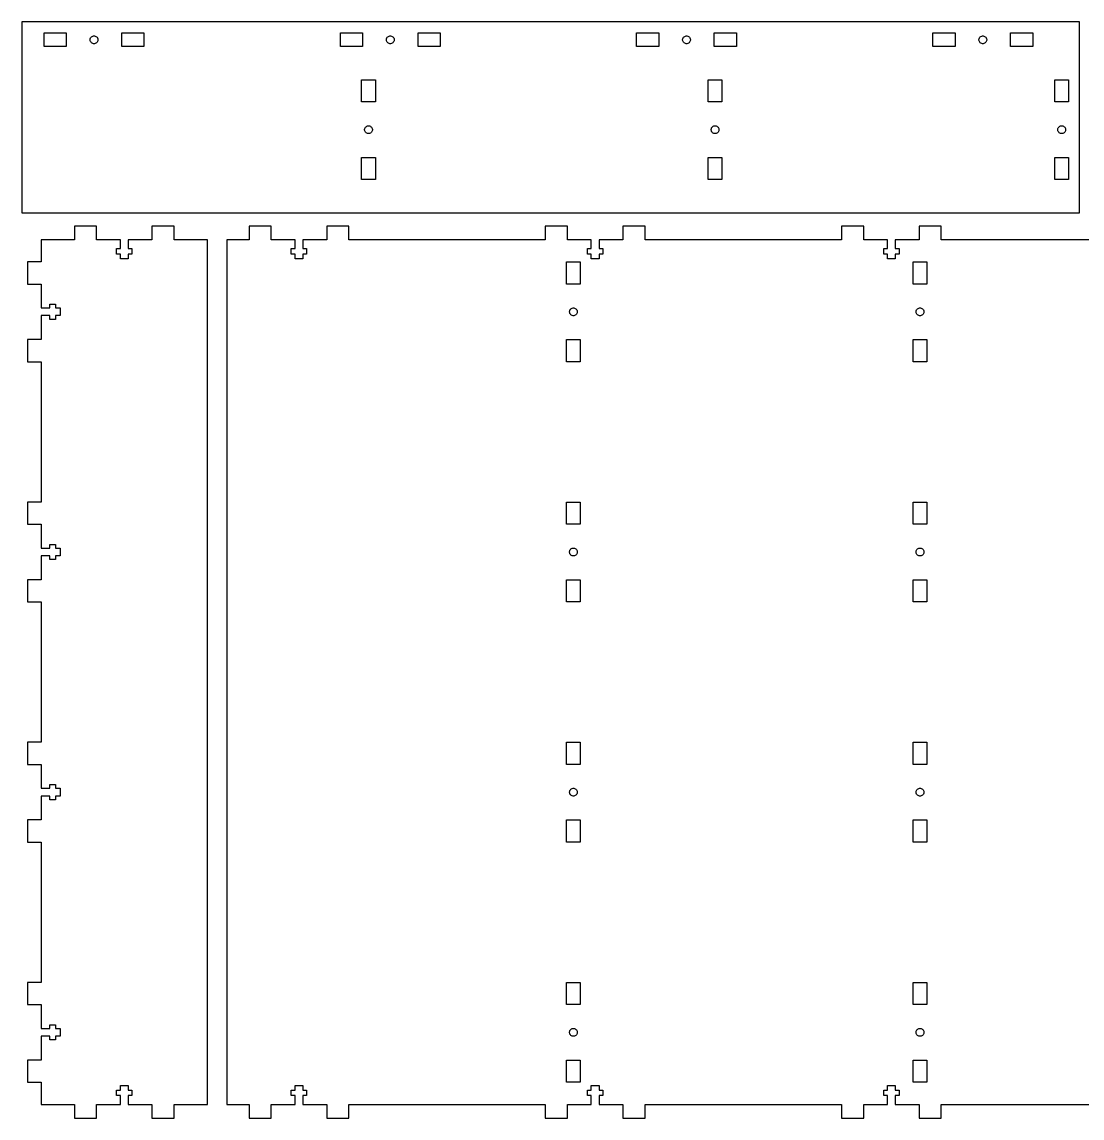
# Model space of a CAD drawing. Header units: metres. Extents: x 0 to 765, y 5 to 400.
# Drawn here: x 0 to 382.4, y 5 to 400.5 of the extents above; entities that cross this region are included whole.
import ezdxf

# ---------------------------------------------------------------- set-up
doc = ezdxf.new("R2010")
doc.units = ezdxf.units.M

msp = doc.modelspace()

# ---------------------------------------------------------------- linework, layer by layer
for p, q in [((381.45, 400.5), (0, 400.5)), ((0, 400.5), (0, 331.6)), ((381.45, 331.6), (381.45, 400.5)), ((8.00999, 391.575), (8.00999, 396.525)), ((8.00999, 396.525), (15.99, 396.525)), ((15.99, 396.525), (15.99, 391.575)), ((36.01, 391.575), (36.01, 396.525)), ((36.01, 396.525), (43.99, 396.525)), ((43.99, 396.525), (43.99, 391.575)), ((114.86, 391.575), (114.86, 396.525)), ((114.86, 396.525), (122.84, 396.525)), ((122.84, 396.525), (122.84, 391.575)), ((142.86, 391.575), (142.86, 396.525)), ((142.86, 396.525), (150.84, 396.525)), ((150.84, 396.525), (150.84, 391.575)), ((221.71, 391.575), (221.71, 396.525)), ((221.71, 396.525), (229.69, 396.525)), ((229.69, 396.525), (229.69, 391.575)), ((249.71, 391.575), (249.71, 396.525)), ((249.71, 396.525), (257.69, 396.525)), ((257.69, 396.525), (257.69, 391.575)), ((328.56, 391.575), (328.56, 396.525)), ((328.56, 396.525), (336.54, 396.525)), ((336.54, 396.525), (336.54, 391.575)), ((356.56, 391.575), (356.56, 396.525)), ((356.56, 396.525), (364.54, 396.525)), ((364.54, 396.525), (364.54, 391.575)), ((15.99, 391.575), (8.00999, 391.575)), ((24.6, 394.188), (24.6538, 394.458)), ((24.6, 393.912), (24.6, 394.188)), ((24.6538, 393.642), (24.6, 393.912)), ((24.6538, 394.458), (24.7593, 394.713)), ((24.7593, 393.387), (24.6538, 393.642)), ((24.7593, 394.713), (24.9125, 394.942)), ((24.9125, 393.158), (24.7593, 393.387)), ((24.9125, 394.942), (25.1075, 395.137)), ((25.1075, 392.963), (24.9125, 393.158)), ((25.1075, 395.137), (25.3368, 395.291)), ((25.3368, 392.809), (25.1075, 392.963)), ((25.3368, 395.291), (25.5916, 395.396)), ((25.5916, 392.704), (25.3368, 392.809)), ((25.5916, 395.396), (25.8621, 395.45)), ((25.8621, 392.65), (25.5916, 392.704)), ((25.8621, 395.45), (26.1379, 395.45)), ((26.1379, 392.65), (25.8621, 392.65)), ((26.1379, 395.45), (26.4084, 395.396)), ((26.4084, 392.704), (26.1379, 392.65)), ((26.4084, 395.396), (26.6631, 395.291)), ((26.6631, 392.809), (26.4084, 392.704)), ((26.6631, 395.291), (26.8924, 395.137)), ((26.8924, 392.963), (26.6631, 392.809)), ((26.8924, 395.137), (27.0874, 394.942)), ((27.0874, 393.158), (26.8924, 392.963)), ((27.0874, 394.942), (27.2407, 394.713)), ((27.2407, 393.387), (27.0874, 393.158)), ((27.2407, 394.713), (27.3462, 394.458)), ((27.3462, 393.642), (27.2407, 393.387)), ((27.3462, 394.458), (27.4, 394.188)), ((27.4, 393.912), (27.3462, 393.642)), ((27.4, 394.188), (27.4, 393.912)), ((43.99, 391.575), (36.01, 391.575)), ((122.84, 391.575), (114.86, 391.575)), ((131.45, 394.188), (131.504, 394.458)), ((131.45, 393.912), (131.45, 394.188)), ((131.504, 393.642), (131.45, 393.912)), ((131.504, 394.458), (131.609, 394.713)), ((131.609, 393.387), (131.504, 393.642)), ((131.609, 394.713), (131.763, 394.942)), ((131.763, 393.158), (131.609, 393.387)), ((131.763, 394.942), (131.958, 395.137)), ((131.958, 392.963), (131.763, 393.158)), ((131.958, 395.137), (132.187, 395.291)), ((132.187, 392.809), (131.958, 392.963)), ((132.187, 395.291), (132.442, 395.396)), ((132.442, 392.704), (132.187, 392.809)), ((132.442, 395.396), (132.712, 395.45)), ((132.712, 392.65), (132.442, 392.704)), ((132.712, 395.45), (132.988, 395.45)), ((132.988, 392.65), (132.712, 392.65)), ((132.988, 395.45), (133.258, 395.396)), ((133.258, 392.704), (132.988, 392.65)), ((133.258, 395.396), (133.513, 395.291)), ((133.513, 392.809), (133.258, 392.704)), ((133.513, 395.291), (133.742, 395.137)), ((133.742, 392.963), (133.513, 392.809)), ((133.742, 395.137), (133.937, 394.942)), ((133.937, 393.158), (133.742, 392.963)), ((133.937, 394.942), (134.091, 394.713)), ((134.091, 393.387), (133.937, 393.158)), ((134.091, 394.713), (134.196, 394.458)), ((134.196, 393.642), (134.091, 393.387)), ((134.196, 394.458), (134.25, 394.188)), ((134.25, 393.912), (134.196, 393.642)), ((134.25, 394.188), (134.25, 393.912)), ((150.84, 391.575), (142.86, 391.575)), ((229.69, 391.575), (221.71, 391.575)), ((238.3, 394.188), (238.354, 394.458)), ((238.3, 393.912), (238.3, 394.188)), ((238.354, 393.642), (238.3, 393.912)), ((238.354, 394.458), (238.459, 394.713)), ((238.459, 393.387), (238.354, 393.642)), ((238.459, 394.713), (238.613, 394.942)), ((238.613, 393.158), (238.459, 393.387)), ((238.613, 394.942), (238.808, 395.137)), ((238.808, 392.963), (238.613, 393.158)), ((238.808, 395.137), (239.037, 395.291)), ((239.037, 392.809), (238.808, 392.963)), ((239.037, 395.291), (239.292, 395.396)), ((239.292, 392.704), (239.037, 392.809)), ((239.292, 395.396), (239.562, 395.45)), ((239.562, 392.65), (239.292, 392.704)), ((239.562, 395.45), (239.838, 395.45)), ((239.838, 392.65), (239.562, 392.65)), ((239.838, 395.45), (240.108, 395.396)), ((240.108, 392.704), (239.838, 392.65)), ((240.108, 395.396), (240.363, 395.291)), ((240.363, 392.809), (240.108, 392.704)), ((240.363, 395.291), (240.592, 395.137)), ((240.592, 392.963), (240.363, 392.809)), ((240.592, 395.137), (240.787, 394.942)), ((240.787, 393.158), (240.592, 392.963)), ((240.787, 394.942), (240.941, 394.713)), ((240.941, 393.387), (240.787, 393.158)), ((240.941, 394.713), (241.046, 394.458)), ((241.046, 393.642), (240.941, 393.387)), ((241.046, 394.458), (241.1, 394.188)), ((241.1, 393.912), (241.046, 393.642)), ((241.1, 394.188), (241.1, 393.912)), ((257.69, 391.575), (249.71, 391.575)), ((336.54, 391.575), (328.56, 391.575)), ((345.15, 394.188), (345.204, 394.458)), ((345.15, 393.912), (345.15, 394.188)), ((345.204, 393.642), (345.15, 393.912)), ((345.204, 394.458), (345.309, 394.713)), ((345.309, 393.387), (345.204, 393.642)), ((345.309, 394.713), (345.463, 394.942)), ((345.463, 393.158), (345.309, 393.387)), ((345.463, 394.942), (345.658, 395.137)), ((345.658, 392.963), (345.463, 393.158)), ((345.658, 395.137), (345.887, 395.291)), ((345.887, 392.809), (345.658, 392.963)), ((345.887, 395.291), (346.142, 395.396)), ((346.142, 392.704), (345.887, 392.809)), ((346.142, 395.396), (346.412, 395.45)), ((346.412, 392.65), (346.142, 392.704)), ((346.412, 395.45), (346.688, 395.45)), ((346.688, 392.65), (346.412, 392.65)), ((346.688, 395.45), (346.958, 395.396)), ((346.958, 392.704), (346.688, 392.65)), ((346.958, 395.396), (347.213, 395.291)), ((347.213, 392.809), (346.958, 392.704)), ((347.213, 395.291), (347.442, 395.137)), ((347.442, 392.963), (347.213, 392.809)), ((347.442, 395.137), (347.637, 394.942)), ((347.637, 393.158), (347.442, 392.963)), ((347.637, 394.942), (347.791, 394.713)), ((347.791, 393.387), (347.637, 393.158)), ((347.791, 394.713), (347.896, 394.458)), ((347.896, 393.642), (347.791, 393.387)), ((347.896, 394.458), (347.95, 394.188)), ((347.95, 393.912), (347.896, 393.642)), ((347.95, 394.188), (347.95, 393.912)), ((364.54, 391.575), (356.56, 391.575)), ((122.525, 371.61), (122.525, 379.59)), ((122.525, 379.59), (127.475, 379.59)), ((127.475, 379.59), (127.475, 371.61)), ((247.525, 371.61), (247.525, 379.59)), ((247.525, 379.59), (252.475, 379.59)), ((252.475, 379.59), (252.475, 371.61)), ((372.525, 371.61), (372.525, 379.59)), ((372.525, 379.59), (377.475, 379.59)), ((377.475, 379.59), (377.475, 371.61)), ((127.475, 371.61), (122.525, 371.61)), ((252.475, 371.61), (247.525, 371.61)), ((377.475, 371.61), (372.525, 371.61)), ((123.6, 361.738), (123.654, 362.008)), ((123.6, 361.462), (123.6, 361.738)), ((123.654, 361.192), (123.6, 361.462)), ((123.654, 362.008), (123.759, 362.263)), ((123.759, 360.937), (123.654, 361.192)), ((123.759, 362.263), (123.913, 362.492)), ((123.913, 360.708), (123.759, 360.937)), ((123.913, 362.492), (124.108, 362.687)), ((124.108, 360.513), (123.913, 360.708)), ((124.108, 362.687), (124.337, 362.841)), ((124.337, 360.359), (124.108, 360.513)), ((124.337, 362.841), (124.592, 362.946)), ((124.592, 360.254), (124.337, 360.359)), ((124.592, 362.946), (124.862, 363)), ((124.862, 360.2), (124.592, 360.254)), ((124.862, 363), (125.138, 363)), ((125.138, 360.2), (124.862, 360.2)), ((125.138, 363), (125.408, 362.946)), ((125.408, 360.254), (125.138, 360.2)), ((125.408, 362.946), (125.663, 362.841)), ((125.663, 360.359), (125.408, 360.254)), ((125.663, 362.841), (125.892, 362.687)), ((125.892, 360.513), (125.663, 360.359)), ((125.892, 362.687), (126.087, 362.492)), ((126.087, 360.708), (125.892, 360.513)), ((126.087, 362.492), (126.241, 362.263)), ((126.241, 360.937), (126.087, 360.708)), ((126.241, 362.263), (126.346, 362.008)), ((126.346, 361.192), (126.241, 360.937)), ((126.346, 362.008), (126.4, 361.738)), ((126.4, 361.462), (126.346, 361.192)), ((126.4, 361.738), (126.4, 361.462)), ((248.6, 361.738), (248.654, 362.008)), ((248.6, 361.462), (248.6, 361.738)), ((248.654, 361.192), (248.6, 361.462)), ((248.654, 362.008), (248.759, 362.263)), ((248.759, 360.937), (248.654, 361.192)), ((248.759, 362.263), (248.913, 362.492)), ((248.913, 360.708), (248.759, 360.937)), ((248.913, 362.492), (249.108, 362.687)), ((249.108, 360.513), (248.913, 360.708)), ((249.108, 362.687), (249.337, 362.841)), ((249.337, 360.359), (249.108, 360.513)), ((249.337, 362.841), (249.592, 362.946)), ((249.592, 360.254), (249.337, 360.359)), ((249.592, 362.946), (249.862, 363)), ((249.862, 360.2), (249.592, 360.254)), ((249.862, 363), (250.138, 363)), ((250.138, 360.2), (249.862, 360.2)), ((250.138, 363), (250.408, 362.946)), ((250.408, 360.254), (250.138, 360.2)), ((250.408, 362.946), (250.663, 362.841)), ((250.663, 360.359), (250.408, 360.254)), ((250.663, 362.841), (250.892, 362.687)), ((250.892, 360.513), (250.663, 360.359)), ((250.892, 362.687), (251.087, 362.492)), ((251.087, 360.708), (250.892, 360.513)), ((251.087, 362.492), (251.241, 362.263)), ((251.241, 360.937), (251.087, 360.708)), ((251.241, 362.263), (251.346, 362.008)), ((251.346, 361.192), (251.241, 360.937)), ((251.346, 362.008), (251.4, 361.738)), ((251.4, 361.462), (251.346, 361.192)), ((251.4, 361.738), (251.4, 361.462)), ((373.6, 361.738), (373.654, 362.008)), ((373.6, 361.462), (373.6, 361.738)), ((373.654, 361.192), (373.6, 361.462)), ((373.654, 362.008), (373.759, 362.263)), ((373.759, 360.937), (373.654, 361.192)), ((373.759, 362.263), (373.913, 362.492)), ((373.913, 360.708), (373.759, 360.937)), ((373.913, 362.492), (374.108, 362.687)), ((374.108, 360.513), (373.913, 360.708)), ((374.108, 362.687), (374.337, 362.841)), ((374.337, 360.359), (374.108, 360.513)), ((374.337, 362.841), (374.592, 362.946)), ((374.592, 360.254), (374.337, 360.359)), ((374.592, 362.946), (374.862, 363)), ((374.862, 360.2), (374.592, 360.254)), ((374.862, 363), (375.138, 363)), ((375.138, 360.2), (374.862, 360.2)), ((375.138, 363), (375.408, 362.946)), ((375.408, 360.254), (375.138, 360.2)), ((375.408, 362.946), (375.663, 362.841)), ((375.663, 360.359), (375.408, 360.254)), ((375.663, 362.841), (375.892, 362.687)), ((375.892, 360.513), (375.663, 360.359)), ((375.892, 362.687), (376.087, 362.492)), ((376.087, 360.708), (375.892, 360.513)), ((376.087, 362.492), (376.241, 362.263)), ((376.241, 360.937), (376.087, 360.708)), ((376.241, 362.263), (376.346, 362.008)), ((376.346, 361.192), (376.241, 360.937)), ((376.346, 362.008), (376.4, 361.738)), ((376.4, 361.462), (376.346, 361.192)), ((376.4, 361.738), (376.4, 361.462)), ((122.525, 343.61), (122.525, 351.59)), ((122.525, 351.59), (127.475, 351.59)), ((127.475, 351.59), (127.475, 343.61)), ((247.525, 343.61), (247.525, 351.59)), ((247.525, 351.59), (252.475, 351.59)), ((252.475, 351.59), (252.475, 343.61)), ((372.525, 343.61), (372.525, 351.59)), ((372.525, 351.59), (377.475, 351.59)), ((377.475, 351.59), (377.475, 343.61)), ((127.475, 343.61), (122.525, 343.61)), ((252.475, 343.61), (247.525, 343.61)), ((377.475, 343.61), (372.525, 343.61)), ((0, 331.6), (381.45, 331.6)), ((26.89, 326.825), (18.91, 326.825)), ((18.91, 326.825), (18.91, 321.9)), ((26.89, 321.9), (26.89, 326.825)), ((54.89, 326.825), (46.91, 326.825)), ((46.91, 326.825), (46.91, 321.9)), ((54.89, 321.9), (54.89, 326.825)), ((89.89, 326.825), (81.91, 326.825)), ((81.91, 326.825), (81.91, 321.9)), ((89.89, 321.9), (89.89, 326.825)), ((117.89, 326.825), (109.91, 326.825)), ((109.91, 326.825), (109.91, 321.9)), ((117.89, 321.9), (117.89, 326.825)), ((196.74, 326.825), (188.76, 326.825)), ((188.76, 326.825), (188.76, 321.9)), ((196.74, 321.9), (196.74, 326.825)), ((224.74, 326.825), (216.76, 326.825)), ((216.76, 326.825), (216.76, 321.9)), ((224.74, 321.9), (224.74, 326.825)), ((303.59, 326.825), (295.61, 326.825)), ((295.61, 326.825), (295.61, 321.9)), ((303.59, 321.9), (303.59, 326.825)), ((331.59, 326.825), (323.61, 326.825)), ((323.61, 326.825), (323.61, 321.9)), ((331.59, 321.9), (331.59, 326.825)), ((18.91, 321.9), (6.89999, 321.9)), ((6.89999, 321.9), (6.89999, 313.89)), ((35.51, 321.9), (26.89, 321.9)), ((35.51, 318.71), (35.51, 321.9)), ((46.91, 321.9), (38.29, 321.9)), ((38.29, 321.9), (38.29, 318.71)), ((66.9, 321.9), (54.89, 321.9)), ((66.9, 9.89999), (66.9, 321.9)), ((81.91, 321.9), (73.9, 321.9)), ((73.9, 321.9), (73.9, 9.90001)), ((98.51, 321.9), (89.89, 321.9)), ((98.51, 318.71), (98.51, 321.9)), ((109.91, 321.9), (101.29, 321.9)), ((101.29, 321.9), (101.29, 318.71)), ((188.76, 321.9), (117.89, 321.9)), ((205.36, 321.9), (196.74, 321.9)), ((205.36, 318.71), (205.36, 321.9)), ((216.76, 321.9), (208.14, 321.9)), ((208.14, 321.9), (208.14, 318.71)), ((295.61, 321.9), (224.74, 321.9)), ((312.21, 321.9), (303.59, 321.9)), ((312.21, 318.71), (312.21, 321.9)), ((323.61, 321.9), (314.99, 321.9)), ((314.99, 321.9), (314.99, 318.71)), ((402.46, 321.9), (331.59, 321.9)), ((34.16, 316.72), (34.16, 318.71)), ((34.16, 318.71), (35.51, 318.71)), ((35.51, 316.72), (34.16, 316.72)), ((35.51, 315.05), (35.51, 316.72)), ((38.29, 318.71), (39.64, 318.71)), ((39.64, 316.72), (38.29, 316.72)), ((38.29, 316.72), (38.29, 315.05)), ((39.64, 318.71), (39.64, 316.72)), ((97.16, 316.72), (97.16, 318.71)), ((97.16, 318.71), (98.51, 318.71)), ((98.51, 316.72), (97.16, 316.72)), ((98.51, 315.05), (98.51, 316.72)), ((101.29, 318.71), (102.64, 318.71)), ((102.64, 316.72), (101.29, 316.72)), ((101.29, 316.72), (101.29, 315.05)), ((102.64, 318.71), (102.64, 316.72)), ((204.01, 316.72), (204.01, 318.71)), ((204.01, 318.71), (205.36, 318.71)), ((205.36, 316.72), (204.01, 316.72)), ((205.36, 315.05), (205.36, 316.72)), ((208.14, 318.71), (209.49, 318.71)), ((209.49, 316.72), (208.14, 316.72)), ((208.14, 316.72), (208.14, 315.05)), ((209.49, 318.71), (209.49, 316.72)), ((310.86, 316.72), (310.86, 318.71)), ((310.86, 318.71), (312.21, 318.71)), ((312.21, 316.72), (310.86, 316.72)), ((312.21, 315.05), (312.21, 316.72)), ((314.99, 318.71), (316.34, 318.71)), ((316.34, 316.72), (314.99, 316.72)), ((314.99, 316.72), (314.99, 315.05)), ((316.34, 318.71), (316.34, 316.72)), ((6.89999, 313.89), (1.97501, 313.89)), ((1.97501, 313.89), (1.97501, 305.91)), ((38.29, 315.05), (35.51, 315.05)), ((101.29, 315.05), (98.51, 315.05)), ((196.425, 305.91), (196.425, 313.89)), ((196.425, 313.89), (201.375, 313.89)), ((201.375, 313.89), (201.375, 305.91)), ((208.14, 315.05), (205.36, 315.05)), ((314.99, 315.05), (312.21, 315.05)), ((321.425, 305.91), (321.425, 313.89)), ((321.425, 313.89), (326.375, 313.89)), ((326.375, 313.89), (326.375, 305.91)), ((1.97501, 305.91), (6.89999, 305.91)), ((6.89999, 305.91), (6.89999, 297.29)), ((201.375, 305.91), (196.425, 305.91)), ((326.375, 305.91), (321.425, 305.91)), ((6.89999, 297.29), (10.09, 297.29)), ((10.09, 297.29), (10.09, 298.64)), ((10.09, 298.64), (12.08, 298.64)), ((12.08, 298.64), (12.08, 297.29)), ((12.08, 297.29), (13.75, 297.29)), ((13.75, 297.29), (13.75, 294.51)), ((197.659, 296.563), (197.813, 296.792)), ((197.813, 296.792), (198.008, 296.987)), ((198.008, 296.987), (198.237, 297.141)), ((198.237, 297.141), (198.492, 297.246)), ((198.492, 297.246), (198.762, 297.3)), ((198.762, 297.3), (199.038, 297.3)), ((199.038, 297.3), (199.308, 297.246)), ((199.308, 297.246), (199.563, 297.141)), ((199.563, 297.141), (199.792, 296.987)), ((199.792, 296.987), (199.987, 296.792)), ((199.987, 296.792), (200.141, 296.563)), ((322.659, 296.563), (322.813, 296.792)), ((322.813, 296.792), (323.008, 296.987)), ((323.008, 296.987), (323.237, 297.141)), ((323.237, 297.141), (323.492, 297.246)), ((323.492, 297.246), (323.762, 297.3)), ((323.762, 297.3), (324.038, 297.3)), ((324.038, 297.3), (324.308, 297.246)), ((324.308, 297.246), (324.563, 297.141)), ((324.563, 297.141), (324.792, 296.987)), ((324.792, 296.987), (324.987, 296.792)), ((324.987, 296.792), (325.141, 296.563)), ((10.09, 294.51), (6.89999, 294.51)), ((6.89999, 294.51), (6.89999, 285.89)), ((10.09, 293.16), (10.09, 294.51)), ((12.08, 293.16), (10.09, 293.16)), ((13.75, 294.51), (12.08, 294.51)), ((12.08, 294.51), (12.08, 293.16)), ((197.5, 296.038), (197.554, 296.308)), ((197.5, 295.762), (197.5, 296.038)), ((197.554, 295.492), (197.5, 295.762)), ((197.554, 296.308), (197.659, 296.563)), ((197.659, 295.237), (197.554, 295.492)), ((197.813, 295.008), (197.659, 295.237)), ((198.008, 294.813), (197.813, 295.008)), ((198.237, 294.659), (198.008, 294.813)), ((198.492, 294.554), (198.237, 294.659)), ((198.762, 294.5), (198.492, 294.554)), ((199.038, 294.5), (198.762, 294.5)), ((199.308, 294.554), (199.038, 294.5)), ((199.563, 294.659), (199.308, 294.554)), ((199.792, 294.813), (199.563, 294.659)), ((199.987, 295.008), (199.792, 294.813)), ((200.141, 295.237), (199.987, 295.008)), ((200.141, 296.563), (200.246, 296.308)), ((200.246, 295.492), (200.141, 295.237)), ((200.246, 296.308), (200.3, 296.038)), ((200.3, 295.762), (200.246, 295.492)), ((200.3, 296.038), (200.3, 295.762)), ((322.5, 296.038), (322.554, 296.308)), ((322.5, 295.762), (322.5, 296.038)), ((322.554, 295.492), (322.5, 295.762)), ((322.554, 296.308), (322.659, 296.563)), ((322.659, 295.237), (322.554, 295.492)), ((322.813, 295.008), (322.659, 295.237)), ((323.008, 294.813), (322.813, 295.008)), ((323.237, 294.659), (323.008, 294.813)), ((323.492, 294.554), (323.237, 294.659)), ((323.762, 294.5), (323.492, 294.554)), ((324.038, 294.5), (323.762, 294.5)), ((324.308, 294.554), (324.038, 294.5)), ((324.563, 294.659), (324.308, 294.554)), ((324.792, 294.813), (324.563, 294.659)), ((324.987, 295.008), (324.792, 294.813)), ((325.141, 295.237), (324.987, 295.008)), ((325.141, 296.563), (325.246, 296.308)), ((325.246, 295.492), (325.141, 295.237)), ((325.246, 296.308), (325.3, 296.038)), ((325.3, 295.762), (325.246, 295.492)), ((325.3, 296.038), (325.3, 295.762)), ((6.89999, 285.89), (1.97501, 285.89)), ((1.97501, 285.89), (1.97501, 277.91)), ((196.425, 277.91), (196.425, 285.89)), ((196.425, 285.89), (201.375, 285.89)), ((201.375, 285.89), (201.375, 277.91)), ((321.425, 277.91), (321.425, 285.89)), ((321.425, 285.89), (326.375, 285.89)), ((326.375, 285.89), (326.375, 277.91)), ((1.97501, 277.91), (6.89999, 277.91)), ((6.89999, 277.91), (6.89999, 227.223)), ((201.375, 277.91), (196.425, 277.91)), ((326.375, 277.91), (321.425, 277.91)), ((6.89999, 227.223), (1.97501, 227.223)), ((1.97501, 227.223), (1.97501, 219.243)), ((196.425, 219.243), (196.425, 227.223)), ((196.425, 227.223), (201.375, 227.223)), ((201.375, 227.223), (201.375, 219.243)), ((321.425, 219.243), (321.425, 227.223)), ((321.425, 227.223), (326.375, 227.223)), ((326.375, 227.223), (326.375, 219.243)), ((1.97501, 219.243), (6.89999, 219.243)), ((6.89999, 219.243), (6.89999, 210.623)), ((201.375, 219.243), (196.425, 219.243)), ((326.375, 219.243), (321.425, 219.243)), ((6.89999, 210.623), (10.09, 210.623)), ((10.09, 210.623), (10.09, 211.973)), ((10.09, 211.973), (12.08, 211.973)), ((12.08, 211.973), (12.08, 210.623)), ((12.08, 210.623), (13.75, 210.623)), ((13.75, 210.623), (13.75, 207.843)), ((197.5, 209.371), (197.554, 209.642)), ((197.554, 209.642), (197.659, 209.896)), ((197.659, 209.896), (197.813, 210.126)), ((197.813, 210.126), (198.008, 210.321)), ((198.008, 210.321), (198.237, 210.474)), ((198.237, 210.474), (198.492, 210.58)), ((198.492, 210.58), (198.762, 210.633)), ((198.762, 210.633), (199.038, 210.633)), ((199.038, 210.633), (199.308, 210.58)), ((199.308, 210.58), (199.563, 210.474)), ((199.563, 210.474), (199.792, 210.321)), ((199.792, 210.321), (199.987, 210.126)), ((199.987, 210.126), (200.141, 209.896)), ((200.141, 209.896), (200.246, 209.642)), ((200.246, 209.642), (200.3, 209.371)), ((322.5, 209.371), (322.554, 209.642)), ((322.554, 209.642), (322.659, 209.896)), ((322.659, 209.896), (322.813, 210.126)), ((322.813, 210.126), (323.008, 210.321)), ((323.008, 210.321), (323.237, 210.474)), ((323.237, 210.474), (323.492, 210.579)), ((323.492, 210.579), (323.762, 210.633)), ((323.762, 210.633), (324.038, 210.633)), ((324.038, 210.633), (324.308, 210.579)), ((324.308, 210.579), (324.563, 210.474)), ((324.563, 210.474), (324.792, 210.321)), ((324.792, 210.321), (324.987, 210.126)), ((324.987, 210.126), (325.141, 209.896)), ((325.141, 209.896), (325.246, 209.642)), ((325.246, 209.642), (325.3, 209.371)), ((10.09, 207.843), (6.89999, 207.843)), ((6.89999, 207.843), (6.89999, 199.223)), ((10.09, 206.493), (10.09, 207.843)), ((12.08, 206.493), (10.09, 206.493)), ((13.75, 207.843), (12.08, 207.843)), ((12.08, 207.843), (12.08, 206.493)), ((197.5, 209.095), (197.5, 209.371)), ((197.554, 208.825), (197.5, 209.095)), ((197.659, 208.57), (197.554, 208.825)), ((197.813, 208.341), (197.659, 208.57)), ((198.008, 208.146), (197.813, 208.341)), ((198.237, 207.993), (198.008, 208.146)), ((198.492, 207.887), (198.237, 207.993)), ((198.762, 207.833), (198.492, 207.887)), ((199.038, 207.833), (198.762, 207.833)), ((199.308, 207.887), (199.038, 207.833)), ((199.563, 207.993), (199.308, 207.887)), ((199.792, 208.146), (199.563, 207.993)), ((199.987, 208.341), (199.792, 208.146)), ((200.141, 208.57), (199.987, 208.341)), ((200.246, 208.825), (200.141, 208.57)), ((200.3, 209.095), (200.246, 208.825)), ((200.3, 209.371), (200.3, 209.095)), ((322.5, 209.095), (322.5, 209.371)), ((322.554, 208.825), (322.5, 209.095)), ((322.659, 208.57), (322.554, 208.825)), ((322.813, 208.341), (322.659, 208.57)), ((323.008, 208.146), (322.813, 208.341)), ((323.237, 207.993), (323.008, 208.146)), ((323.492, 207.887), (323.237, 207.993)), ((323.762, 207.833), (323.492, 207.887)), ((324.038, 207.833), (323.762, 207.833)), ((324.308, 207.887), (324.038, 207.833)), ((324.563, 207.993), (324.308, 207.887)), ((324.792, 208.146), (324.563, 207.993)), ((324.987, 208.341), (324.792, 208.146)), ((325.141, 208.57), (324.987, 208.341)), ((325.246, 208.825), (325.141, 208.57)), ((325.3, 209.095), (325.246, 208.825)), ((325.3, 209.371), (325.3, 209.095)), ((6.89999, 199.223), (1.97501, 199.223)), ((1.97501, 199.223), (1.97501, 191.243)), ((196.425, 191.243), (196.425, 199.223)), ((196.425, 199.223), (201.375, 199.223)), ((201.375, 199.223), (201.375, 191.243)), ((321.425, 191.243), (321.425, 199.223)), ((321.425, 199.223), (326.375, 199.223)), ((326.375, 199.223), (326.375, 191.243)), ((1.97501, 191.243), (6.89999, 191.243)), ((6.89999, 191.243), (6.89999, 140.557)), ((201.375, 191.243), (196.425, 191.243)), ((326.375, 191.243), (321.425, 191.243)), ((6.89999, 140.557), (1.97501, 140.557)), ((1.97501, 140.557), (1.97501, 132.577)), ((196.425, 132.577), (196.425, 140.557)), ((196.425, 140.557), (201.375, 140.557)), ((201.375, 140.557), (201.375, 132.577)), ((321.425, 132.577), (321.425, 140.557)), ((321.425, 140.557), (326.375, 140.557)), ((326.375, 140.557), (326.375, 132.577)), ((1.97501, 132.577), (6.89999, 132.577)), ((6.89999, 132.577), (6.89999, 123.957)), ((201.375, 132.577), (196.425, 132.577)), ((326.375, 132.577), (321.425, 132.577)), ((6.89999, 123.957), (10.09, 123.957)), ((10.09, 123.957), (10.09, 125.307)), ((10.09, 125.307), (12.08, 125.307)), ((12.08, 125.307), (12.08, 123.957)), ((12.08, 123.957), (13.75, 123.957)), ((13.75, 123.957), (13.75, 121.177)), ((197.5, 122.705), (197.554, 122.975)), ((197.5, 122.429), (197.5, 122.705)), ((197.554, 122.975), (197.659, 123.23)), ((197.659, 123.23), (197.813, 123.459)), ((197.813, 123.459), (198.008, 123.654)), ((198.008, 123.654), (198.237, 123.807)), ((198.237, 123.807), (198.492, 123.913)), ((198.492, 123.913), (198.762, 123.967)), ((198.762, 123.967), (199.038, 123.967)), ((199.038, 123.967), (199.308, 123.913)), ((199.308, 123.913), (199.563, 123.807)), ((199.563, 123.807), (199.792, 123.654)), ((199.792, 123.654), (199.987, 123.459)), ((199.987, 123.459), (200.141, 123.23)), ((200.141, 123.23), (200.246, 122.975)), ((200.246, 122.975), (200.3, 122.705)), ((200.3, 122.705), (200.3, 122.429)), ((322.5, 122.705), (322.554, 122.975)), ((322.5, 122.429), (322.5, 122.705)), ((322.554, 122.975), (322.659, 123.23)), ((322.659, 123.23), (322.813, 123.459)), ((322.813, 123.459), (323.008, 123.654)), ((323.008, 123.654), (323.237, 123.807)), ((323.237, 123.807), (323.492, 123.913)), ((323.492, 123.913), (323.762, 123.967)), ((323.762, 123.967), (324.038, 123.967)), ((324.038, 123.967), (324.308, 123.913)), ((324.308, 123.913), (324.563, 123.807)), ((324.563, 123.807), (324.792, 123.654)), ((324.792, 123.654), (324.987, 123.459)), ((324.987, 123.459), (325.141, 123.23)), ((325.141, 123.23), (325.246, 122.975)), ((325.246, 122.975), (325.3, 122.705)), ((325.3, 122.705), (325.3, 122.429)), ((10.09, 121.177), (6.89999, 121.177)), ((6.89999, 121.177), (6.89999, 112.557)), ((10.09, 119.827), (10.09, 121.177)), ((12.08, 119.827), (10.09, 119.827)), ((13.75, 121.177), (12.08, 121.177)), ((12.08, 121.177), (12.08, 119.827)), ((197.554, 122.158), (197.5, 122.429)), ((197.659, 121.904), (197.554, 122.158)), ((197.813, 121.674), (197.659, 121.904)), ((198.008, 121.479), (197.813, 121.674)), ((198.237, 121.326), (198.008, 121.479)), ((198.492, 121.22), (198.237, 121.326)), ((198.762, 121.167), (198.492, 121.22)), ((199.038, 121.167), (198.762, 121.167)), ((199.308, 121.22), (199.038, 121.167)), ((199.563, 121.326), (199.308, 121.22)), ((199.792, 121.479), (199.563, 121.326)), ((199.987, 121.674), (199.792, 121.479)), ((200.141, 121.904), (199.987, 121.674)), ((200.246, 122.158), (200.141, 121.904)), ((200.3, 122.429), (200.246, 122.158)), ((322.554, 122.158), (322.5, 122.429)), ((322.659, 121.903), (322.554, 122.158)), ((322.813, 121.674), (322.659, 121.903)), ((323.008, 121.479), (322.813, 121.674)), ((323.237, 121.326), (323.008, 121.479)), ((323.492, 121.22), (323.237, 121.326)), ((323.762, 121.167), (323.492, 121.22)), ((324.038, 121.167), (323.762, 121.167)), ((324.308, 121.22), (324.038, 121.167)), ((324.563, 121.326), (324.308, 121.22)), ((324.792, 121.479), (324.563, 121.326)), ((324.987, 121.674), (324.792, 121.479)), ((325.141, 121.903), (324.987, 121.674)), ((325.246, 122.158), (325.141, 121.903)), ((325.3, 122.429), (325.246, 122.158)), ((6.89999, 112.557), (1.97501, 112.557)), ((1.97501, 112.557), (1.97501, 104.577)), ((196.425, 104.577), (196.425, 112.557)), ((196.425, 112.557), (201.375, 112.557)), ((201.375, 112.557), (201.375, 104.577)), ((321.425, 104.577), (321.425, 112.557)), ((321.425, 112.557), (326.375, 112.557)), ((326.375, 112.557), (326.375, 104.577)), ((1.97501, 104.577), (6.89999, 104.577)), ((6.89999, 104.577), (6.89999, 53.89)), ((201.375, 104.577), (196.425, 104.577)), ((326.375, 104.577), (321.425, 104.577)), ((6.89999, 53.89), (1.97501, 53.89)), ((1.97501, 53.89), (1.97501, 45.91)), ((196.425, 45.91), (196.425, 53.89)), ((196.425, 53.89), (201.375, 53.89)), ((201.375, 53.89), (201.375, 45.91)), ((321.425, 45.91), (321.425, 53.89)), ((321.425, 53.89), (326.375, 53.89)), ((326.375, 53.89), (326.375, 45.91)), ((1.97501, 45.91), (6.89999, 45.91)), ((6.89999, 45.91), (6.89999, 37.29)), ((201.375, 45.91), (196.425, 45.91)), ((326.375, 45.91), (321.425, 45.91)), ((6.89999, 37.29), (10.09, 37.29)), ((10.09, 37.29), (10.09, 38.64)), ((10.09, 38.64), (12.08, 38.64)), ((12.08, 38.64), (12.08, 37.29)), ((12.08, 37.29), (13.75, 37.29)), ((13.75, 37.29), (13.75, 34.51)), ((197.5, 36.0379), (197.554, 36.3083)), ((197.5, 35.7621), (197.5, 36.0379)), ((197.554, 35.4916), (197.5, 35.7621)), ((197.554, 36.3083), (197.659, 36.5631)), ((197.659, 36.5631), (197.813, 36.7924)), ((197.813, 36.7924), (198.008, 36.9874)), ((198.008, 36.9874), (198.237, 37.1407)), ((198.237, 37.1407), (198.492, 37.2462)), ((198.492, 37.2462), (198.762, 37.3)), ((198.762, 37.3), (199.038, 37.3)), ((199.038, 37.3), (199.308, 37.2462)), ((199.308, 37.2462), (199.563, 37.1407)), ((199.563, 37.1407), (199.792, 36.9874)), ((199.792, 36.9874), (199.987, 36.7924)), ((199.987, 36.7924), (200.141, 36.5631)), ((200.141, 36.5631), (200.246, 36.3083)), ((200.246, 36.3083), (200.3, 36.0379)), ((200.3, 35.7621), (200.246, 35.4916)), ((200.3, 36.0379), (200.3, 35.7621)), ((322.5, 36.0379), (322.554, 36.3083)), ((322.5, 35.7621), (322.5, 36.0379)), ((322.554, 35.4916), (322.5, 35.7621)), ((322.554, 36.3083), (322.659, 36.5631)), ((322.659, 36.5631), (322.813, 36.7924)), ((322.813, 36.7924), (323.008, 36.9874)), ((323.008, 36.9874), (323.237, 37.1407)), ((323.237, 37.1407), (323.492, 37.2462)), ((323.492, 37.2462), (323.762, 37.3)), ((323.762, 37.3), (324.038, 37.3)), ((324.038, 37.3), (324.308, 37.2462)), ((324.308, 37.2462), (324.563, 37.1407)), ((324.563, 37.1407), (324.792, 36.9874)), ((324.792, 36.9874), (324.987, 36.7924)), ((324.987, 36.7924), (325.141, 36.5631)), ((325.141, 36.5631), (325.246, 36.3083)), ((325.246, 36.3083), (325.3, 36.0379)), ((325.3, 35.7621), (325.246, 35.4916)), ((325.3, 36.0379), (325.3, 35.7621)), ((10.09, 34.51), (6.89999, 34.51)), ((6.89999, 34.51), (6.89999, 25.89)), ((10.09, 33.16), (10.09, 34.51)), ((12.08, 33.16), (10.09, 33.16)), ((13.75, 34.51), (12.08, 34.51)), ((12.08, 34.51), (12.08, 33.16)), ((197.659, 35.2368), (197.554, 35.4916)), ((197.813, 35.0075), (197.659, 35.2368)), ((198.008, 34.8125), (197.813, 35.0075)), ((198.237, 34.6593), (198.008, 34.8125)), ((198.492, 34.5538), (198.237, 34.6593)), ((198.762, 34.5), (198.492, 34.5538)), ((199.038, 34.5), (198.762, 34.5)), ((199.308, 34.5538), (199.038, 34.5)), ((199.563, 34.6593), (199.308, 34.5538)), ((199.792, 34.8125), (199.563, 34.6593)), ((199.987, 35.0075), (199.792, 34.8125)), ((200.141, 35.2368), (199.987, 35.0075)), ((200.246, 35.4916), (200.141, 35.2368)), ((322.659, 35.2368), (322.554, 35.4916)), ((322.813, 35.0075), (322.659, 35.2368)), ((323.008, 34.8125), (322.813, 35.0075)), ((323.237, 34.6593), (323.008, 34.8125)), ((323.492, 34.5538), (323.237, 34.6593)), ((323.762, 34.5), (323.492, 34.5538)), ((324.038, 34.5), (323.762, 34.5)), ((324.308, 34.5538), (324.038, 34.5)), ((324.563, 34.6593), (324.308, 34.5538)), ((324.792, 34.8125), (324.563, 34.6593)), ((324.987, 35.0075), (324.792, 34.8125)), ((325.141, 35.2368), (324.987, 35.0075)), ((325.246, 35.4916), (325.141, 35.2368)), ((6.89999, 25.89), (1.97501, 25.89)), ((1.97501, 25.89), (1.97501, 17.91)), ((196.425, 17.91), (196.425, 25.89)), ((196.425, 25.89), (201.375, 25.89)), ((201.375, 25.89), (201.375, 17.91)), ((321.425, 17.91), (321.425, 25.89)), ((321.425, 25.89), (326.375, 25.89)), ((326.375, 25.89), (326.375, 17.91)), ((1.97501, 17.91), (6.89999, 17.91)), ((6.89999, 17.91), (6.89999, 9.89999)), ((35.51, 15.08), (35.51, 16.75)), ((35.51, 16.75), (38.29, 16.75)), ((38.29, 16.75), (38.29, 15.08)), ((98.51, 15.08), (98.51, 16.75)), ((98.51, 16.75), (101.29, 16.75)), ((101.29, 16.75), (101.29, 15.08)), ((201.375, 17.91), (196.425, 17.91)), ((205.36, 15.08), (205.36, 16.75)), ((205.36, 16.75), (208.14, 16.75)), ((208.14, 16.75), (208.14, 15.08)), ((312.21, 15.08), (312.21, 16.75)), ((312.21, 16.75), (314.99, 16.75)), ((314.99, 16.75), (314.99, 15.08)), ((326.375, 17.91), (321.425, 17.91)), ((34.16, 13.09), (34.16, 15.08)), ((34.16, 15.08), (35.51, 15.08)), ((35.51, 13.09), (34.16, 13.09)), ((35.51, 9.89999), (35.51, 13.09)), ((38.29, 15.08), (39.64, 15.08)), ((39.64, 13.09), (38.29, 13.09)), ((38.29, 13.09), (38.29, 9.89999)), ((39.64, 15.08), (39.64, 13.09)), ((97.16, 13.09), (97.16, 15.08)), ((97.16, 15.08), (98.51, 15.08)), ((98.51, 13.09), (97.16, 13.09)), ((98.51, 9.90001), (98.51, 13.09)), ((101.29, 15.08), (102.64, 15.08)), ((102.64, 13.09), (101.29, 13.09)), ((101.29, 13.09), (101.29, 9.90001)), ((102.64, 15.08), (102.64, 13.09)), ((204.01, 13.09), (204.01, 15.08)), ((204.01, 15.08), (205.36, 15.08)), ((205.36, 13.09), (204.01, 13.09)), ((205.36, 9.89999), (205.36, 13.09)), ((208.14, 15.08), (209.49, 15.08)), ((209.49, 13.09), (208.14, 13.09)), ((208.14, 13.09), (208.14, 9.89999)), ((209.49, 15.08), (209.49, 13.09)), ((310.86, 13.09), (310.86, 15.08)), ((310.86, 15.08), (312.21, 15.08)), ((312.21, 13.09), (310.86, 13.09)), ((312.21, 9.89999), (312.21, 13.09)), ((314.99, 15.08), (316.34, 15.08)), ((316.34, 13.09), (314.99, 13.09)), ((314.99, 13.09), (314.99, 9.89999)), ((316.34, 15.08), (316.34, 13.09)), ((6.89999, 9.89999), (18.91, 9.89999)), ((18.91, 9.89999), (18.91, 4.97501)), ((26.89, 9.89999), (35.51, 9.89999)), ((26.89, 4.97501), (26.89, 9.89999)), ((38.29, 9.89999), (46.91, 9.89999)), ((46.91, 9.89999), (46.91, 4.97501)), ((54.89, 4.97501), (54.89, 9.89999)), ((54.89, 9.89999), (66.9, 9.89999)), ((73.9, 9.90001), (81.91, 9.90001)), ((81.91, 9.90001), (81.91, 4.97502)), ((89.89, 4.97502), (89.89, 9.90001)), ((89.89, 9.90001), (98.51, 9.90001)), ((101.29, 9.90001), (109.91, 9.90001)), ((109.91, 9.90001), (109.91, 4.97502)), ((117.89, 4.97502), (117.89, 9.90001)), ((117.89, 9.90001), (188.76, 9.90001)), ((188.76, 9.90001), (188.76, 4.97502)), ((196.74, 4.97501), (196.74, 9.89999)), ((196.74, 9.89999), (205.36, 9.89999)), ((208.14, 9.89999), (216.76, 9.89999)), ((216.76, 9.89999), (216.76, 4.97501)), ((224.74, 9.89999), (295.61, 9.89999)), ((224.74, 4.97501), (224.74, 9.89999)), ((295.61, 9.89999), (295.61, 4.97501)), ((303.59, 4.97501), (303.59, 9.89999)), ((303.59, 9.89999), (312.21, 9.89999)), ((314.99, 9.89999), (323.61, 9.89999)), ((323.61, 9.89999), (323.61, 4.97501)), ((331.59, 4.97501), (331.59, 9.89999)), ((331.59, 9.89999), (402.46, 9.89999)), ((18.91, 4.97501), (26.89, 4.97501)), ((46.91, 4.97501), (54.89, 4.97501)), ((81.91, 4.97502), (89.89, 4.97502)), ((109.91, 4.97502), (117.89, 4.97502)), ((188.76, 4.97502), (196.74, 4.97501)), ((216.76, 4.97501), (224.74, 4.97501)), ((295.61, 4.97501), (303.59, 4.97501)), ((323.61, 4.97501), (331.59, 4.97501))]:
    msp.add_line(p, q)

doc.saveas('drawing.dxf')
